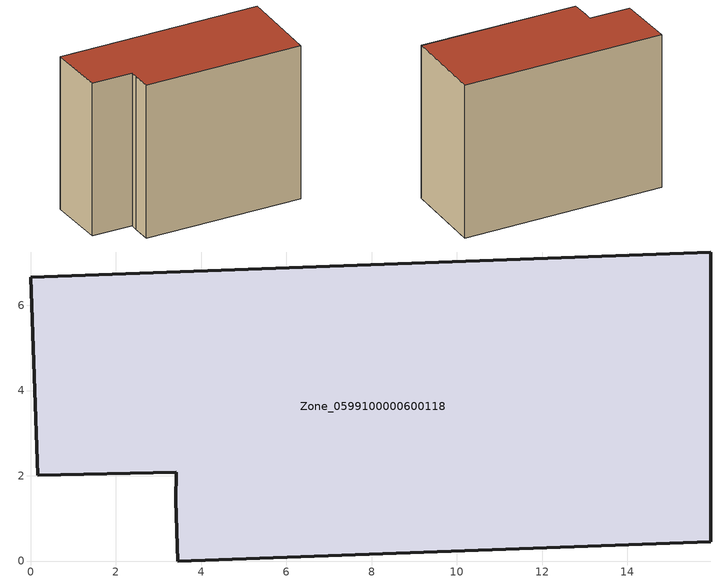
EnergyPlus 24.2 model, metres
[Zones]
Zone_0599100000600118
 floor ground (C_G): 3.42,2.08 0.17,2.01 0,6.65 15.96,7.25 15.96,0.45 3.46,0 3.41,1.43 z0
 wall outside (C_F): 3.46,0 15.96,0.45 15.96,7.25 0,6.65 0.17,2.01 3.42,2.08 3.41,1.43 3.46,0 z0:12.24
 roof outside (C_R): 3.42,2.08 3.41,1.43 3.46,0 15.96,0.45 15.96,7.25 0,6.65 0.17,2.01 z12.24
[BUILDING]
Pand.0599100000600118: North Axis=0; Terrain=City; Loads Convergence Tolerance Value=0.04; Temperature Convergence Tolerance Value=0.4; Solar Distribution=FullExterior; Maximum Number of Warmup Days=25; Minimum Number of Warmup Days=1
[Site:Location]
Rotterdam.The.Hague.AP_ZH_NLD Design_Conditions: Latitude=51.96; Longitude=4.45; Time Zone=1; Elevation=-4.5
[SITE:GROUNDTEMPERATURE:BUILDINGSURFACE]
18, 18, 18, 18, 18, 18, 18, 18, 18, 18, 18, 18
[MATERIAL] Thermal Absorptance=0.9; Solar Absorptance=0.7; Visible Absorptance=0.7
Name | Roughness | Thickness | Conductivity | Density | Specific Heat
G.TI.1946 | MediumSmooth | 0.15 | 1 | 540 | 1210
F.TI.1946 | Rough | 0.3 | 0.857143 | 1920 | 840
R.TI.1946 | MediumRough | 0.2 | 0.1 | 1500 | 1000
[CONSTRUCTION]
C_G: G.TI.1946
C_F: F.TI.1946
C_R: R.TI.1946
[ZONE]
Zone_0599100000600118: Type=1; Multiplier=1; Ceiling Height=Autocalculate; Volume=Autocalculate; Floor Area=autocalculate; Part of Total Floor Area=Yes
[ZONEINFILTRATION:DESIGNFLOWRATE]
Infil_Zone_0599100000600118: Zone or ZoneList or Space or SpaceList=Zone_0599100000600118; Schedule=AlwaysOn; Design Flow Rate Calculation Method=Flow/Area; Flow Rate per Floor Area=0.003; Constant Term Coefficient=1; Temperature Term Coefficient=0; Velocity Term Coefficient=0; Velocity Squared Term Coefficient=0
[HVACTEMPLATE:ZONE:IDEALLOADSAIRSYSTEM]
Zone_0599100000600118: Maximum Heating Supply Air Temperature=50; Minimum Cooling Supply Air Temperature=13; Maximum Heating Supply Air Humidity Ratio=0.0156; Minimum Cooling Supply Air Humidity Ratio=0.0077; Heating Limit=NoLimit; Cooling Limit=NoLimit; Dehumidification Control Type=ConstantSensibleHeatRatio; Cooling Sensible Heat Ratio=0.7; Dehumidification Setpoint=60; Humidification Control Type=None; Humidification Setpoint=30; Outdoor Air Method=None; Outdoor Air Flow Rate per Person=0.00944; Outdoor Air Flow Rate per Zone Floor Area=0; Outdoor Air Flow Rate per Zone=0; Demand Controlled Ventilation Type=None; Outdoor Air Economizer Type=NoEconomizer; Heat Recovery Type=None; Sensible Heat Recovery Effectiveness=0.7; Latent Heat Recovery Effectiveness=0.65
[ZONECONTROL:THERMOSTAT]
ThermostatControl_Zone_0599100000600118: Zone or ZoneList=Zone_0599100000600118; Control Type Schedule=DualSetpointControlType; Control 1=Thermostat_Zone_0599100000600118; Temperature Difference Between Cutout And Setpoint=0
[THERMOSTATSETPOINT:DUALSETPOINT]
Thermostat_Zone_0599100000600118: Heating Setpoint Temperature Schedule=HeatingSetpoint_Zone_0599100000600118; Cooling Setpoint Temperature Schedule=CoolingSetpoint_Zone_0599100000600118
[SCHEDULE:COMPACT]
HeatingSetpoint_Zone_0599100000600118: Through: 12/31, For: AllDays, Until: 24:00, 21
CoolingSetpoint_Zone_0599100000600118: Through: 12/31, For: AllDays, Until: 24:00, 24
DualSetpointControlType: Through: 12/31, For: AllDays, Until: 24:00, 4
AlwaysOn: Through: 12/31, For: AllDays, Until: 24:00, 1
